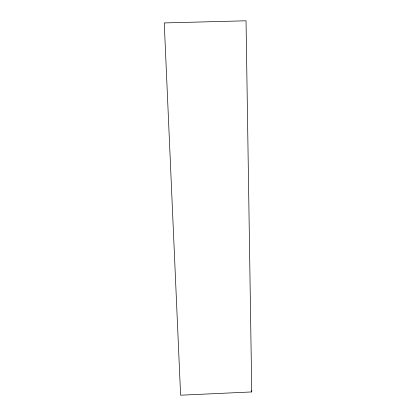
<?xml version="1.0" encoding="UTF-8"?>
<svg xmlns="http://www.w3.org/2000/svg" width="416" height="416" viewBox="0 0 416 416"><rect width="100%" height="100%" fill="white"/><g stroke="black" fill="none" stroke-linecap="round" stroke-linejoin="round"><path stroke-width="0.62" d="M251.753 391.94L180.612 395.2L164.247 22.927L246.028 20.8L251.753 391.94L251.488 390.686"/></g></svg>
